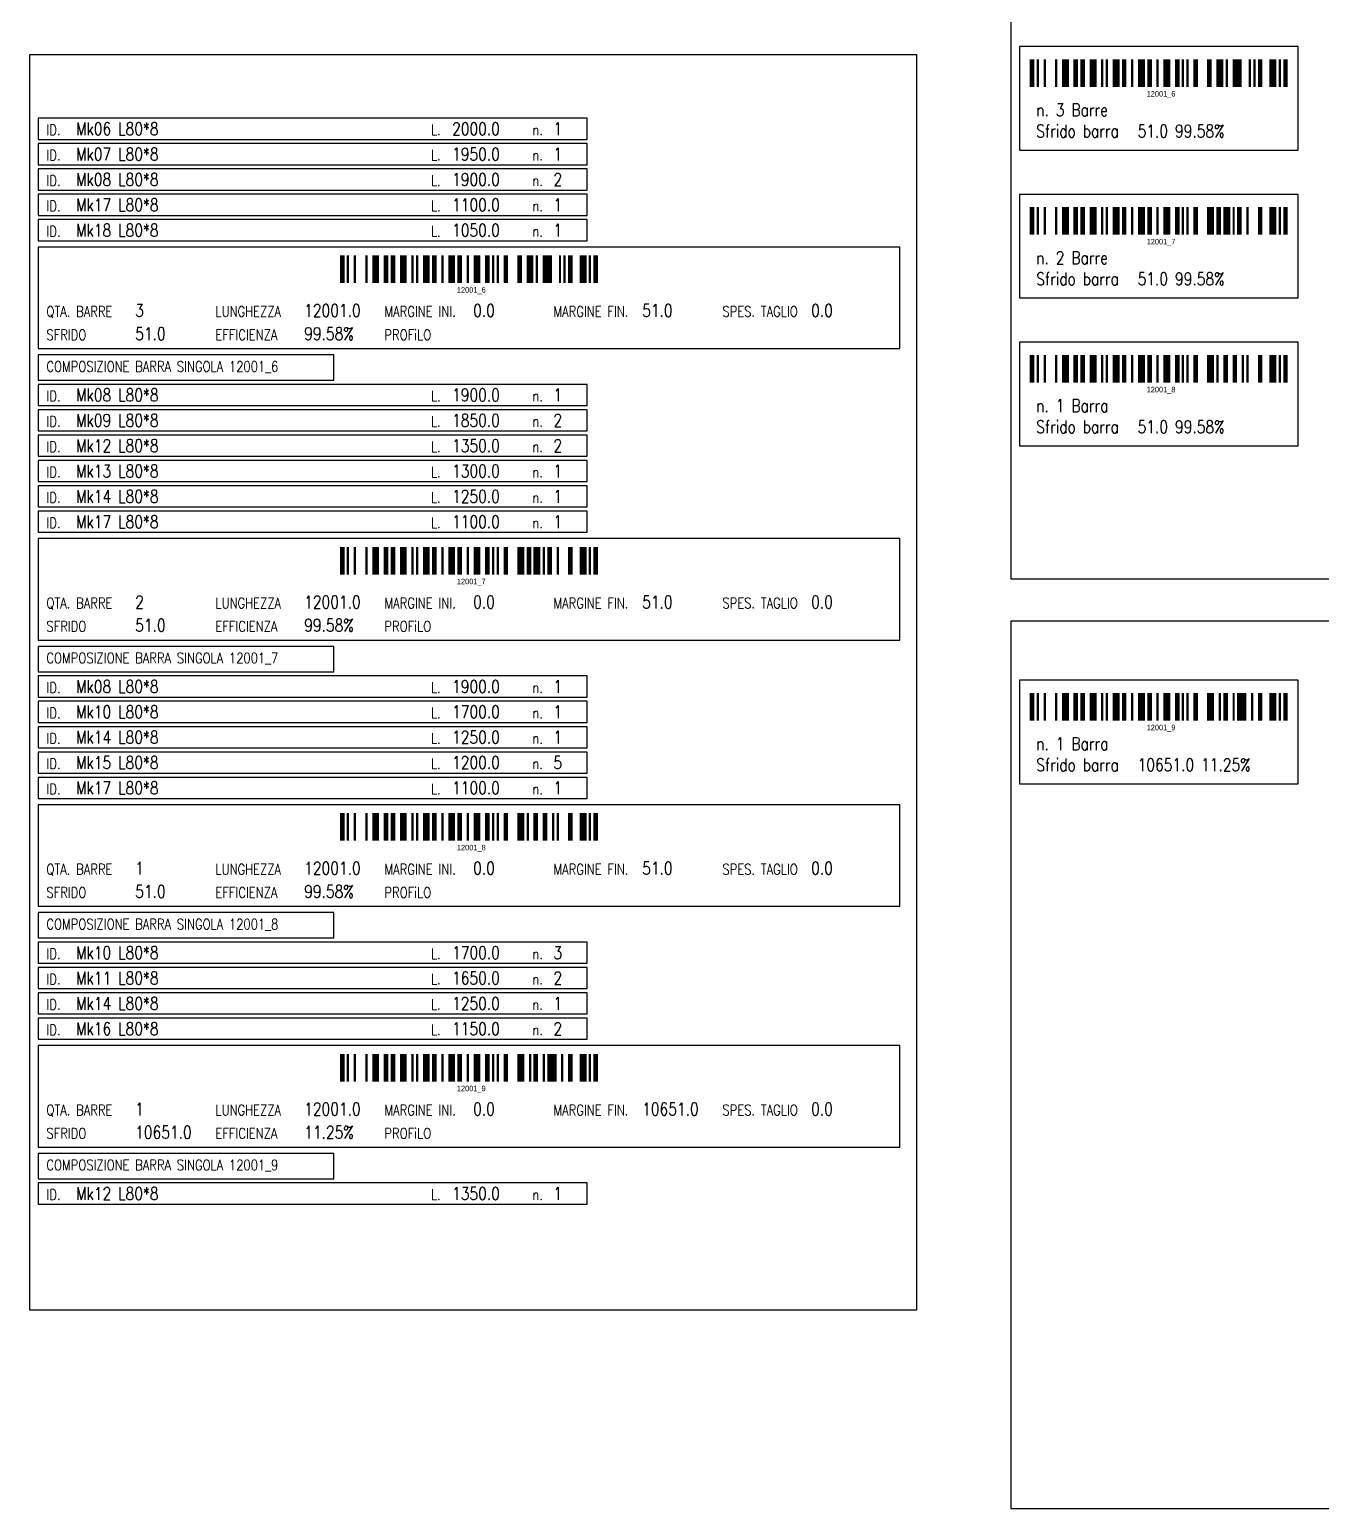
# Model space of a CAD drawing. Header units: millimetres. Extents: x -56 to 421004, y -1 to 91234.
# Drawn here: x 376985 to 394712, y 53255 to 73547 of the extents above; entities that cross this region are included whole.
import ezdxf
from ezdxf.enums import TextEntityAlignment as Align

# ---------------------------------------------------------------- set-up
doc = ezdxf.new("R2010")
doc.units = ezdxf.units.MM
doc.styles.add('EasyCutStyle', font='romans.shx', dxfattribs={"width": 0.8})

# ---------------------------------------------------------------- blocks, each defined once
blk = doc.blocks.new('BARCODE128_12001_6')
at = {"linetype": 'Continuous'}
for points, const_width in [([(1, 0), (1, 12)], 2), ([(15.5, 0), (15.5, 12)], 3), ([(20, 0), (20, 12)], 2), ([(23, 0), (23, 12)], 2), ([(27.5, 0), (27.5, 12)], 3), ([(37.5, 0), (37.5, 12)], 3), ([(41, 0), (41, 12)], 2), ([(48.5, 0), (48.5, 12)], 3), ([(52, 0), (52, 12)], 2), ([(59.5, 0), (59.5, 12)], 3), ([(64, 0), (64, 12)], 2), ([(72, 0), (72, 12)], 2), ([(78, 0), (78, 12)], 2), ([(82.5, 0), (82.5, 12)], 3), ([(90, 0), (90, 12)], 4), ([(100, 0), (100, 12)], 2), ([(105.5, 0), (105.5, 12)], 3), ([(111, 0), (111, 12)], 2), ([(3.5, 0), (3.5, 12)], 1), ([(6.5, 0), (6.5, 12)], 1), ([(11.5, 0), (11.5, 12)], 1), ([(31.5, 0), (31.5, 12)], 1), ([(33.5, 0), (33.5, 12)], 1), ([(44.5, 0), (44.5, 12)], 1), ([(55.5, 0), (55.5, 12)], 1), ([(66.5, 0), (66.5, 12)], 1), ([(68.5, 0), (68.5, 12)], 1), ([(85.5, 0), (85.5, 12)], 1), ([(95.5, 0), (95.5, 12)], 1), ([(97.5, 0), (97.5, 12)], 1), ([(108.5, 0), (108.5, 12)], 1)]:
    blk.add_lwpolyline(points, dxfattribs=dict(at, const_width=const_width))
blk.add_text('12001_6', height=2.4).set_placement((57, -4.2), align=Align.CENTER)
blk = doc.blocks.new('BARCODE128_12001_7')
at = {"linetype": 'Continuous'}
for points, const_width in [([(1, 0), (1, 12)], 2), ([(15.5, 0), (15.5, 12)], 3), ([(20, 0), (20, 12)], 2), ([(23, 0), (23, 12)], 2), ([(27.5, 0), (27.5, 12)], 3), ([(37.5, 0), (37.5, 12)], 3), ([(41, 0), (41, 12)], 2), ([(48.5, 0), (48.5, 12)], 3), ([(52, 0), (52, 12)], 2), ([(59.5, 0), (59.5, 12)], 3), ([(64, 0), (64, 12)], 2), ([(72, 0), (72, 12)], 2), ([(78.5, 0), (78.5, 12)], 3), ([(82, 0), (82, 12)], 2), ([(85.5, 0), (85.5, 12)], 3), ([(91, 0), (91, 12)], 2), ([(100, 0), (100, 12)], 2), ([(105.5, 0), (105.5, 12)], 3), ([(111, 0), (111, 12)], 2), ([(3.5, 0), (3.5, 12)], 1), ([(6.5, 0), (6.5, 12)], 1), ([(11.5, 0), (11.5, 12)], 1), ([(31.5, 0), (31.5, 12)], 1), ([(33.5, 0), (33.5, 12)], 1), ([(44.5, 0), (44.5, 12)], 1), ([(55.5, 0), (55.5, 12)], 1), ([(66.5, 0), (66.5, 12)], 1), ([(68.5, 0), (68.5, 12)], 1), ([(88.5, 0), (88.5, 12)], 1), ([(94.5, 0), (94.5, 12)], 1), ([(108.5, 0), (108.5, 12)], 1)]:
    blk.add_lwpolyline(points, dxfattribs=dict(at, const_width=const_width))
blk.add_text('12001_7', height=2.4).set_placement((57, -4.2), align=Align.CENTER)
blk = doc.blocks.new('BARCODE128_12001_8')
at = {"linetype": 'Continuous'}
for points, const_width in [([(1, 0), (1, 12)], 2), ([(15.5, 0), (15.5, 12)], 3), ([(20, 0), (20, 12)], 2), ([(23, 0), (23, 12)], 2), ([(27.5, 0), (27.5, 12)], 3), ([(37.5, 0), (37.5, 12)], 3), ([(41, 0), (41, 12)], 2), ([(48.5, 0), (48.5, 12)], 3), ([(52, 0), (52, 12)], 2), ([(59.5, 0), (59.5, 12)], 3), ([(64, 0), (64, 12)], 2), ([(72, 0), (72, 12)], 2), ([(78.5, 0), (78.5, 12)], 3), ([(85, 0), (85, 12)], 2), ([(89, 0), (89, 12)], 2), ([(100, 0), (100, 12)], 2), ([(105.5, 0), (105.5, 12)], 3), ([(111, 0), (111, 12)], 2), ([(3.5, 0), (3.5, 12)], 1), ([(6.5, 0), (6.5, 12)], 1), ([(11.5, 0), (11.5, 12)], 1), ([(31.5, 0), (31.5, 12)], 1), ([(33.5, 0), (33.5, 12)], 1), ([(44.5, 0), (44.5, 12)], 1), ([(55.5, 0), (55.5, 12)], 1), ([(66.5, 0), (66.5, 12)], 1), ([(68.5, 0), (68.5, 12)], 1), ([(81.5, 0), (81.5, 12)], 1), ([(92.5, 0), (92.5, 12)], 1), ([(94.5, 0), (94.5, 12)], 1), ([(108.5, 0), (108.5, 12)], 1)]:
    blk.add_lwpolyline(points, dxfattribs=dict(at, const_width=const_width))
blk.add_text('12001_8', height=2.4).set_placement((57, -4.2), align=Align.CENTER)
blk = doc.blocks.new('BARCODE128_12001_9')
at = {"linetype": 'Continuous'}
for points, const_width in [([(1, 0), (1, 12)], 2), ([(15.5, 0), (15.5, 12)], 3), ([(20, 0), (20, 12)], 2), ([(23, 0), (23, 12)], 2), ([(27.5, 0), (27.5, 12)], 3), ([(37.5, 0), (37.5, 12)], 3), ([(41, 0), (41, 12)], 2), ([(48.5, 0), (48.5, 12)], 3), ([(52, 0), (52, 12)], 2), ([(59.5, 0), (59.5, 12)], 3), ([(64, 0), (64, 12)], 2), ([(72, 0), (72, 12)], 2), ([(78.5, 0), (78.5, 12)], 3), ([(85, 0), (85, 12)], 2), ([(92, 0), (92, 12)], 4), ([(100, 0), (100, 12)], 2), ([(105.5, 0), (105.5, 12)], 3), ([(111, 0), (111, 12)], 2), ([(3.5, 0), (3.5, 12)], 1), ([(6.5, 0), (6.5, 12)], 1), ([(11.5, 0), (11.5, 12)], 1), ([(31.5, 0), (31.5, 12)], 1), ([(33.5, 0), (33.5, 12)], 1), ([(44.5, 0), (44.5, 12)], 1), ([(55.5, 0), (55.5, 12)], 1), ([(66.5, 0), (66.5, 12)], 1), ([(68.5, 0), (68.5, 12)], 1), ([(82.5, 0), (82.5, 12)], 1), ([(88.5, 0), (88.5, 12)], 1), ([(96.5, 0), (96.5, 12)], 1), ([(108.5, 0), (108.5, 12)], 1)]:
    blk.add_lwpolyline(points, dxfattribs=dict(at, const_width=const_width))
blk.add_text('12001_9', height=2.4).set_placement((57, -4.2), align=Align.CENTER)

msp = doc.modelspace()

# ---------------------------------------------------------------- linework, layer by layer
at = {"color": 5}
for points in [[(390451.25, 66009.5), (407670.06, 66009.5), (407670.06, 78184.41), (390451.25, 78184.41)], [(376985.49, 55981.18), (389160.41, 55981.18), (389160.41, 73199.99), (376985.49, 73199.99)], [(377101.44, 72040.48), (384638.3, 72040.48), (384638.3, 72330.36), (377101.44, 72330.36)], [(377101.44, 71692.62), (384638.3, 71692.62), (384638.3, 71982.5), (377101.44, 71982.5)], [(377101.44, 71344.77), (384638.3, 71344.77), (384638.3, 71634.65), (377101.44, 71634.65)], [(377101.44, 70996.91), (384638.3, 70996.91), (384638.3, 71286.79), (377101.44, 71286.79)], [(377101.44, 70649.06), (384638.3, 70649.06), (384638.3, 70938.94), (377101.44, 70938.94)], [(377101.44, 69170.67), (388928.51, 69170.67), (388928.51, 70562.09), (377101.44, 70562.09)], [(377101.44, 68735.86), (381159.75, 68735.86), (381159.75, 69083.71), (377101.44, 69083.71)], [(377101.44, 68388), (384638.3, 68388), (384638.3, 68677.88), (377101.44, 68677.88)], [(377101.44, 68040.15), (384638.3, 68040.15), (384638.3, 68330.03), (377101.44, 68330.03)], [(377101.44, 67692.29), (384638.3, 67692.29), (384638.3, 67982.17), (377101.44, 67982.17)], [(377101.44, 67344.44), (384638.3, 67344.44), (384638.3, 67634.32), (377101.44, 67634.32)], [(377101.44, 66996.58), (384638.3, 66996.58), (384638.3, 67286.46), (377101.44, 67286.46)], [(377101.44, 66648.73), (384638.3, 66648.73), (384638.3, 66938.61), (377101.44, 66938.61)], [(377101.44, 65170.34), (388928.51, 65170.34), (388928.51, 66561.76), (377101.44, 66561.76)], [(390451.25, 53254.82), (407670.06, 53254.82), (407670.06, 65429.74), (390451.25, 65429.74)], [(377101.44, 64735.53), (381159.75, 64735.53), (381159.75, 65083.38), (377101.44, 65083.38)], [(377101.44, 64387.67), (384638.3, 64387.67), (384638.3, 64677.55), (377101.44, 64677.55)], [(377101.44, 64039.82), (384638.3, 64039.82), (384638.3, 64329.7), (377101.44, 64329.7)], [(377101.44, 63691.96), (384638.3, 63691.96), (384638.3, 63981.84), (377101.44, 63981.84)], [(377101.44, 63344.11), (384638.3, 63344.11), (384638.3, 63633.99), (377101.44, 63633.99)], [(377101.44, 62996.25), (384638.3, 62996.25), (384638.3, 63286.13), (377101.44, 63286.13)], [(377101.44, 61517.87), (388928.51, 61517.87), (388928.51, 62909.29), (377101.44, 62909.29)], [(377101.44, 61083.05), (381159.75, 61083.05), (381159.75, 61430.91), (377101.44, 61430.91)], [(377101.44, 60735.2), (384638.3, 60735.2), (384638.3, 61025.07), (377101.44, 61025.07)], [(377101.44, 60387.34), (384638.3, 60387.34), (384638.3, 60677.22), (377101.44, 60677.22)], [(377101.44, 60039.49), (384638.3, 60039.49), (384638.3, 60329.37), (377101.44, 60329.37)], [(377101.44, 59691.63), (384638.3, 59691.63), (384638.3, 59981.51), (377101.44, 59981.51)], [(377101.44, 58213.25), (388928.51, 58213.25), (388928.51, 59604.67), (377101.44, 59604.67)], [(377101.44, 57778.43), (381159.75, 57778.43), (381159.75, 58126.28), (377101.44, 58126.28)], [(377101.44, 57430.58), (384638.3, 57430.58), (384638.3, 57720.45), (377101.44, 57720.45)]]:
    msp.add_lwpolyline(points, close=True, dxfattribs=at)

# ---------------------------------------------------------------- block references
at = {"xscale": 31.62316363636637, "yscale": 31.62316363636637, "zscale": 31.62316363636364}
for name, p in [('BARCODE128_12001_6', (381244.08, 70069.83)), ('BARCODE128_12001_7', (381244.08, 66069.5)), ('BARCODE128_12001_8', (381244.08, 62417.02)), ('BARCODE128_12001_9', (381244.08, 59112.4))]:
    msp.add_blockref(name, p, dxfattribs=at)

# ---------------------------------------------------------------- texts
at = {"color": 1, "style": 'EasyCutStyle', "width": 0.8}
for s, height, p in [('ID.', 144.94, (377217.4, 72098.45)), ('L.', 144.94, (382493.19, 72098.45)), ('n.', 144.94, (383884.61, 72098.45)), ('ID.', 144.94, (377217.4, 71750.6)), ('L.', 144.94, (382493.19, 71750.6)), ('n.', 144.94, (383884.61, 71750.6)), ('ID.', 144.94, (377217.4, 71402.74)), ('L.', 144.94, (382493.19, 71402.74)), ('n.', 144.94, (383884.61, 71402.74)), ('ID.', 144.94, (377217.4, 71054.89)), ('L.', 144.94, (382493.19, 71054.89)), ('n.', 144.94, (383884.61, 71054.89)), ('ID.', 144.94, (377217.4, 70707.03)), ('L.', 144.94, (382493.19, 70707.03)), ('n.', 144.94, (383884.61, 70707.03)), ('QTA. BARRE', 144.94, (377217.4, 69605.49)), ('LUNGHEZZA', 144.94, (379536.43, 69605.49)), ('MARGINE INI.', 144.9395, (381855.46, 69605.49)), ('MARGINE FIN.', 144.9395, (384174.49, 69605.49)), ('SPES. TAGLIO', 144.9395, (386493.52, 69605.49)), ('SFRIDO', 144.94, (377217.4, 69286.63)), ('EFFICIENZA', 144.94, (379536.43, 69286.63)), ('PROFiLO', 144.94, (381855.46, 69286.63)), ('ID.', 144.94, (377217.4, 68445.98)), ('L.', 144.94, (382493.19, 68445.98)), ('n.', 144.94, (383884.61, 68445.98)), ('ID.', 144.94, (377217.4, 68098.12)), ('L.', 144.94, (382493.19, 68098.12)), ('n.', 144.94, (383884.61, 68098.12)), ('ID.', 144.94, (377217.4, 67750.27)), ('L.', 144.94, (382493.19, 67750.27)), ('n.', 144.94, (383884.61, 67750.27)), ('ID.', 144.94, (377217.4, 67402.41)), ('L.', 144.94, (382493.19, 67402.41)), ('n.', 144.94, (383884.61, 67402.41)), ('ID.', 144.94, (377217.4, 67054.56)), ('L.', 144.94, (382493.19, 67054.56)), ('n.', 144.94, (383884.61, 67054.56)), ('ID.', 144.94, (377217.4, 66706.7)), ('L.', 144.94, (382493.19, 66706.7)), ('n.', 144.94, (383884.61, 66706.7)), ('QTA. BARRE', 144.94, (377217.4, 65605.16)), ('LUNGHEZZA', 144.94, (379536.43, 65605.16)), ('MARGINE INI.', 144.9395, (381855.46, 65605.16)), ('MARGINE FIN.', 144.9395, (384174.49, 65605.16)), ('SPES. TAGLIO', 144.9395, (386493.52, 65605.16)), ('SFRIDO', 144.94, (377217.4, 65286.3)), ('EFFICIENZA', 144.94, (379536.43, 65286.3)), ('PROFiLO', 144.94, (381855.46, 65286.3)), ('ID.', 144.94, (377217.4, 64445.65)), ('L.', 144.94, (382493.19, 64445.65)), ('n.', 144.94, (383884.61, 64445.65)), ('ID.', 144.94, (377217.4, 64097.79)), ('L.', 144.94, (382493.19, 64097.79)), ('n.', 144.94, (383884.61, 64097.79)), ('ID.', 144.94, (377217.4, 63749.94)), ('L.', 144.94, (382493.19, 63749.94)), ('n.', 144.94, (383884.61, 63749.94)), ('ID.', 144.94, (377217.4, 63402.08)), ('L.', 144.94, (382493.19, 63402.08)), ('n.', 144.94, (383884.61, 63402.08)), ('ID.', 144.94, (377217.4, 63054.23)), ('L.', 144.94, (382493.19, 63054.23)), ('n.', 144.94, (383884.61, 63054.23)), ('QTA. BARRE', 144.94, (377217.4, 61952.69)), ('LUNGHEZZA', 144.94, (379536.43, 61952.69)), ('MARGINE INI.', 144.9395, (381855.46, 61952.69)), ('MARGINE FIN.', 144.9395, (384174.49, 61952.69)), ('SPES. TAGLIO', 144.9395, (386493.52, 61952.69)), ('SFRIDO', 144.94, (377217.4, 61633.82)), ('EFFICIENZA', 144.94, (379536.43, 61633.82)), ('PROFiLO', 144.94, (381855.46, 61633.82)), ('ID.', 144.94, (377217.4, 60793.17)), ('L.', 144.94, (382493.19, 60793.17)), ('n.', 144.94, (383884.61, 60793.17)), ('ID.', 144.94, (377217.4, 60445.32)), ('L.', 144.94, (382493.19, 60445.32)), ('n.', 144.94, (383884.61, 60445.32)), ('ID.', 144.94, (377217.4, 60097.46)), ('L.', 144.94, (382493.19, 60097.46)), ('n.', 144.94, (383884.61, 60097.46)), ('ID.', 144.94, (377217.4, 59749.61)), ('L.', 144.94, (382493.19, 59749.61)), ('n.', 144.94, (383884.61, 59749.61)), ('QTA. BARRE', 144.94, (377217.4, 58648.07)), ('LUNGHEZZA', 144.94, (379536.43, 58648.07)), ('MARGINE INI.', 144.9395, (381855.46, 58648.07)), ('MARGINE FIN.', 144.9395, (384174.49, 58648.07)), ('SPES. TAGLIO', 144.9395, (386493.52, 58648.07)), ('SFRIDO', 144.94, (377217.4, 58329.2)), ('EFFICIENZA', 144.94, (379536.43, 58329.2)), ('PROFiLO', 144.94, (381855.46, 58329.2)), ('ID.', 144.94, (377217.4, 57488.55)), ('L.', 144.94, (382493.19, 57488.55)), ('n.', 144.94, (383884.61, 57488.55))]:
    msp.add_text(s, height=height, dxfattribs=at).set_placement(p)
at = {"color": 3, "style": 'EasyCutStyle', "width": 0.8}
for s, height, p in [('Mk06 L80*8', 173.927, (377623.23, 72098.45)), ('2000.0', 173.927, (382783.07, 72098.45)), ('1', 173.93, (384174.49, 72098.45)), ('Mk07 L80*8', 173.927, (377623.23, 71750.6)), ('1950.0', 173.927, (382783.07, 71750.6)), ('1', 173.93, (384174.49, 71750.6)), ('Mk08 L80*8', 173.927, (377623.23, 71402.74)), ('1900.0', 173.927, (382783.07, 71402.74)), ('2', 173.93, (384174.49, 71402.74)), ('Mk17 L80*8', 173.927, (377623.23, 71054.89)), ('1100.0', 173.927, (382783.07, 71054.89)), ('1', 173.93, (384174.49, 71054.89)), ('Mk18 L80*8', 173.927, (377623.23, 70707.03)), ('1050.0', 173.927, (382783.07, 70707.03)), ('1', 173.93, (384174.49, 70707.03)), ('3', 173.93, (378434.89, 69605.49)), ('12001.0', 173.927, (380753.92, 69605.49)), ('0.0', 173.927, (383072.95, 69605.49)), ('51.0', 173.927, (385391.98, 69605.49)), ('0.0', 173.927, (387711.01, 69605.49)), ('51.0', 173.927, (378434.89, 69286.63)), ('99.58%', 173.927, (380753.92, 69286.63)), ('Mk08 L80*8', 173.927, (377623.23, 68445.98)), ('1900.0', 173.927, (382783.07, 68445.98)), ('1', 173.93, (384174.49, 68445.98)), ('Mk09 L80*8', 173.927, (377623.23, 68098.12)), ('1850.0', 173.927, (382783.07, 68098.12)), ('2', 173.93, (384174.49, 68098.12)), ('Mk12 L80*8', 173.927, (377623.23, 67750.27)), ('1350.0', 173.927, (382783.07, 67750.27)), ('2', 173.93, (384174.49, 67750.27)), ('Mk13 L80*8', 173.927, (377623.23, 67402.41)), ('1300.0', 173.927, (382783.07, 67402.41)), ('1', 173.93, (384174.49, 67402.41)), ('Mk14 L80*8', 173.927, (377623.23, 67054.56)), ('1250.0', 173.927, (382783.07, 67054.56)), ('1', 173.93, (384174.49, 67054.56)), ('Mk17 L80*8', 173.927, (377623.23, 66706.7)), ('1100.0', 173.927, (382783.07, 66706.7)), ('1', 173.93, (384174.49, 66706.7)), ('2', 173.93, (378434.89, 65605.16)), ('12001.0', 173.927, (380753.92, 65605.16)), ('0.0', 173.927, (383072.95, 65605.16)), ('51.0', 173.927, (385391.98, 65605.16)), ('0.0', 173.927, (387711.01, 65605.16)), ('51.0', 173.927, (378434.89, 65286.3)), ('99.58%', 173.927, (380753.92, 65286.3)), ('Mk08 L80*8', 173.927, (377623.23, 64445.65)), ('1900.0', 173.927, (382783.07, 64445.65)), ('1', 173.93, (384174.49, 64445.65)), ('Mk10 L80*8', 173.927, (377623.23, 64097.79)), ('1700.0', 173.927, (382783.07, 64097.79)), ('1', 173.93, (384174.49, 64097.79)), ('Mk14 L80*8', 173.927, (377623.23, 63749.94)), ('1250.0', 173.927, (382783.07, 63749.94)), ('1', 173.93, (384174.49, 63749.94)), ('Mk15 L80*8', 173.927, (377623.23, 63402.08)), ('1200.0', 173.927, (382783.07, 63402.08)), ('5', 173.93, (384174.49, 63402.08)), ('Mk17 L80*8', 173.927, (377623.23, 63054.23)), ('1100.0', 173.927, (382783.07, 63054.23)), ('1', 173.93, (384174.49, 63054.23)), ('1', 173.93, (378434.89, 61952.69)), ('12001.0', 173.927, (380753.92, 61952.69)), ('0.0', 173.927, (383072.95, 61952.69)), ('51.0', 173.927, (385391.98, 61952.69)), ('0.0', 173.927, (387711.01, 61952.69)), ('51.0', 173.927, (378434.89, 61633.82)), ('99.58%', 173.927, (380753.92, 61633.82)), ('Mk10 L80*8', 173.927, (377623.23, 60793.17)), ('1700.0', 173.927, (382783.07, 60793.17)), ('3', 173.93, (384174.49, 60793.17)), ('Mk11 L80*8', 173.927, (377623.23, 60445.32)), ('1650.0', 173.927, (382783.07, 60445.32)), ('2', 173.93, (384174.49, 60445.32)), ('Mk14 L80*8', 173.927, (377623.23, 60097.46)), ('1250.0', 173.927, (382783.07, 60097.46)), ('1', 173.93, (384174.49, 60097.46)), ('Mk16 L80*8', 173.927, (377623.23, 59749.61)), ('1150.0', 173.927, (382783.07, 59749.61)), ('2', 173.93, (384174.49, 59749.61)), ('1', 173.93, (378434.89, 58648.07)), ('12001.0', 173.927, (380753.92, 58648.07)), ('0.0', 173.927, (383072.95, 58648.07)), ('10651.0', 173.927, (385391.98, 58648.07)), ('0.0', 173.927, (387711.01, 58648.07)), ('10651.0', 173.927, (378434.89, 58329.2)), ('11.25%', 173.927, (380753.92, 58329.2)), ('Mk12 L80*8', 173.927, (377623.23, 57488.55)), ('1350.0', 173.927, (382783.07, 57488.55)), ('1', 173.93, (384174.49, 57488.55))]:
    msp.add_text(s, height=height, dxfattribs=at).set_placement(p)
at = {"color": 2, "style": 'EasyCutStyle', "width": 0.8}
for s, p in [('COMPOSIZIONE BARRA SINGOLA 12001_6', (377217.4, 68851.81)), ('COMPOSIZIONE BARRA SINGOLA 12001_7', (377217.4, 64851.48)), ('COMPOSIZIONE BARRA SINGOLA 12001_8', (377217.4, 61199)), ('COMPOSIZIONE BARRA SINGOLA 12001_9', (377217.4, 57894.38))]:
    msp.add_text(s, height=144.9395, dxfattribs=at).set_placement(p)

# ---------------------------------------------------------------- next in the draw order: texts
at = {"color": 71, "char_height": 173.9274, "attachment_point": 1, "bg_fill": 2}
for s, insert in [('{\\Fromans|c0;\\W0.8;\\C2;n. 3 Barre^J\\C1;Sfrido barra^I\\C7;51.0 99.58%', (390799.1, 72531.77)), ('{\\Fromans|c0;\\W0.8;\\C2;n. 2 Barre^J\\C1;Sfrido barra^I\\C7;51.0 99.58%', (390799.1, 70502.62)), ('{\\Fromans|c0;\\W0.8;\\C2;n. 1 Barra^J\\C1;Sfrido barra^I\\C7;51.0 99.58%', (390799.1, 68473.47)), ('{\\Fromans|c0;\\W0.8;\\C2;n. 1 Barra^J\\C1;Sfrido barra^I\\C7;10651.0 11.25%', (390799.1, 63835.4))]:
    msp.add_mtext(s, dxfattribs=dict(at, insert=insert))

# ---------------------------------------------------------------- next in the draw order: linework, layer by layer
at = {"color": 5}
for points in [[(390567.2, 71894.04), (394393.6, 71894.04), (394393.6, 73314.45), (390567.2, 73314.45)], [(390567.2, 69864.89), (394393.6, 69864.89), (394393.6, 71285.29), (390567.2, 71285.29)], [(390567.2, 67835.73), (394393.6, 67835.73), (394393.6, 69256.14), (390567.2, 69256.14)], [(390567.2, 63197.67), (394393.6, 63197.67), (394393.6, 64618.08), (390567.2, 64618.08)]]:
    msp.add_lwpolyline(points, close=True, dxfattribs=at)

# ---------------------------------------------------------------- next in the draw order: block references
at = {"xscale": 31.62316363636637, "yscale": 31.62316363636637, "zscale": 31.62316363636364}
for name, p in [('BARCODE128_12001_6', (390709.5, 72761.04)), ('BARCODE128_12001_7', (390709.5, 70731.89)), ('BARCODE128_12001_8', (390709.5, 68702.74)), ('BARCODE128_12001_9', (390709.5, 64064.67))]:
    msp.add_blockref(name, p, dxfattribs=at)

doc.saveas('drawing.dxf')
